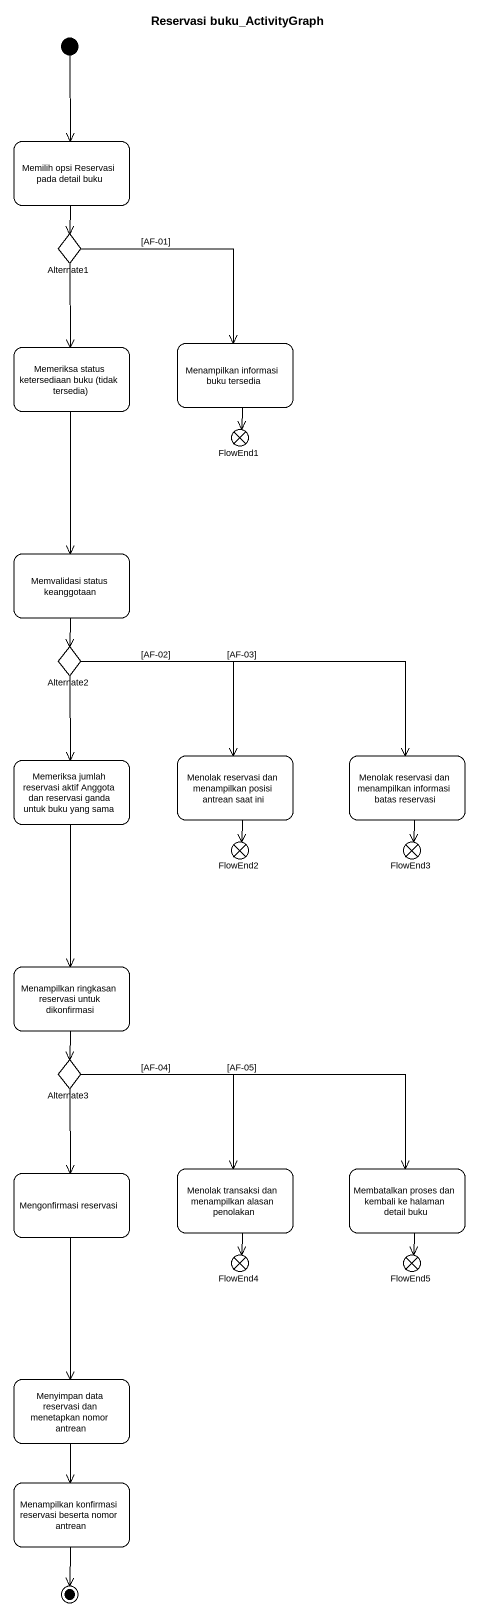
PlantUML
@startuml
title Reservasi buku_ActivityGraph
hide empty description
state "Memilih opsi Reservasi pada detail buku" as Memilih_opsi_Reservasi_pada
state Alternate1 <<choice>>
state "Memeriksa status ketersediaan buku (tidak tersedia)" as Memeriksa_status
state "Menampilkan informasi buku tersedia" as Menampilkan_informasi_buku
state FlowEnd1 <<end>>
state "Memvalidasi status keanggotaan" as Memvalidasi_status
state Alternate2 <<choice>>
state "Memeriksa jumlah reservasi aktif Anggota dan reservasi ganda untuk buku yang sama" as Memeriksa_jumlah_reservasi
state "Menolak reservasi dan menampilkan posisi antrean saat ini" as Menolak_reservasi_dan
state "Menolak reservasi dan menampilkan informasi batas reservasi" as Menolak_reservasi_dan_2
state FlowEnd2 <<end>>
state FlowEnd3 <<end>>
state "Menampilkan ringkasan reservasi untuk dikonfirmasi" as Menampilkan_ringkasan
state Alternate3 <<choice>>
state "Menolak transaksi dan menampilkan alasan penolakan" as Menolak_transaksi_dan
state "Membatalkan proses dan kembali ke halaman detail buku" as Membatalkan_proses_dan
state "Mengonfirmasi reservasi" as Mengonfirmasi_reservasi
state FlowEnd4 <<end>>
state FlowEnd5 <<end>>
state "Menyimpan data reservasi dan menetapkan nomor antrean" as Menyimpan_data_reservasi
state "Menampilkan konfirmasi reservasi beserta nomor antrean" as Menampilkan_konfirmasi
[*] --> Memilih_opsi_Reservasi_pada
Memilih_opsi_Reservasi_pada --> Alternate1
Alternate1 --> Memeriksa_status
Alternate1 --> Menampilkan_informasi_buku : [AF-01]
Memeriksa_status --> Memvalidasi_status
Menampilkan_informasi_buku --> FlowEnd1
Memvalidasi_status --> Alternate2
Alternate2 --> Memeriksa_jumlah_reservasi
Alternate2 --> Menolak_reservasi_dan : [AF-02]
Alternate2 -right-> Menolak_reservasi_dan_2 : [AF-03]
Memeriksa_jumlah_reservasi --> Menampilkan_ringkasan
Menolak_reservasi_dan --> FlowEnd2
Menolak_reservasi_dan_2 --> FlowEnd3
Menampilkan_ringkasan --> Alternate3
Alternate3 --> Menolak_transaksi_dan : [AF-04]
Alternate3 -right-> Membatalkan_proses_dan : [AF-05]
Alternate3 --> Mengonfirmasi_reservasi
Menolak_transaksi_dan --> FlowEnd4
Membatalkan_proses_dan --> FlowEnd5
Mengonfirmasi_reservasi --> Menyimpan_data_reservasi
Menyimpan_data_reservasi --> Menampilkan_konfirmasi
Menampilkan_konfirmasi --> [*]
@enduml
